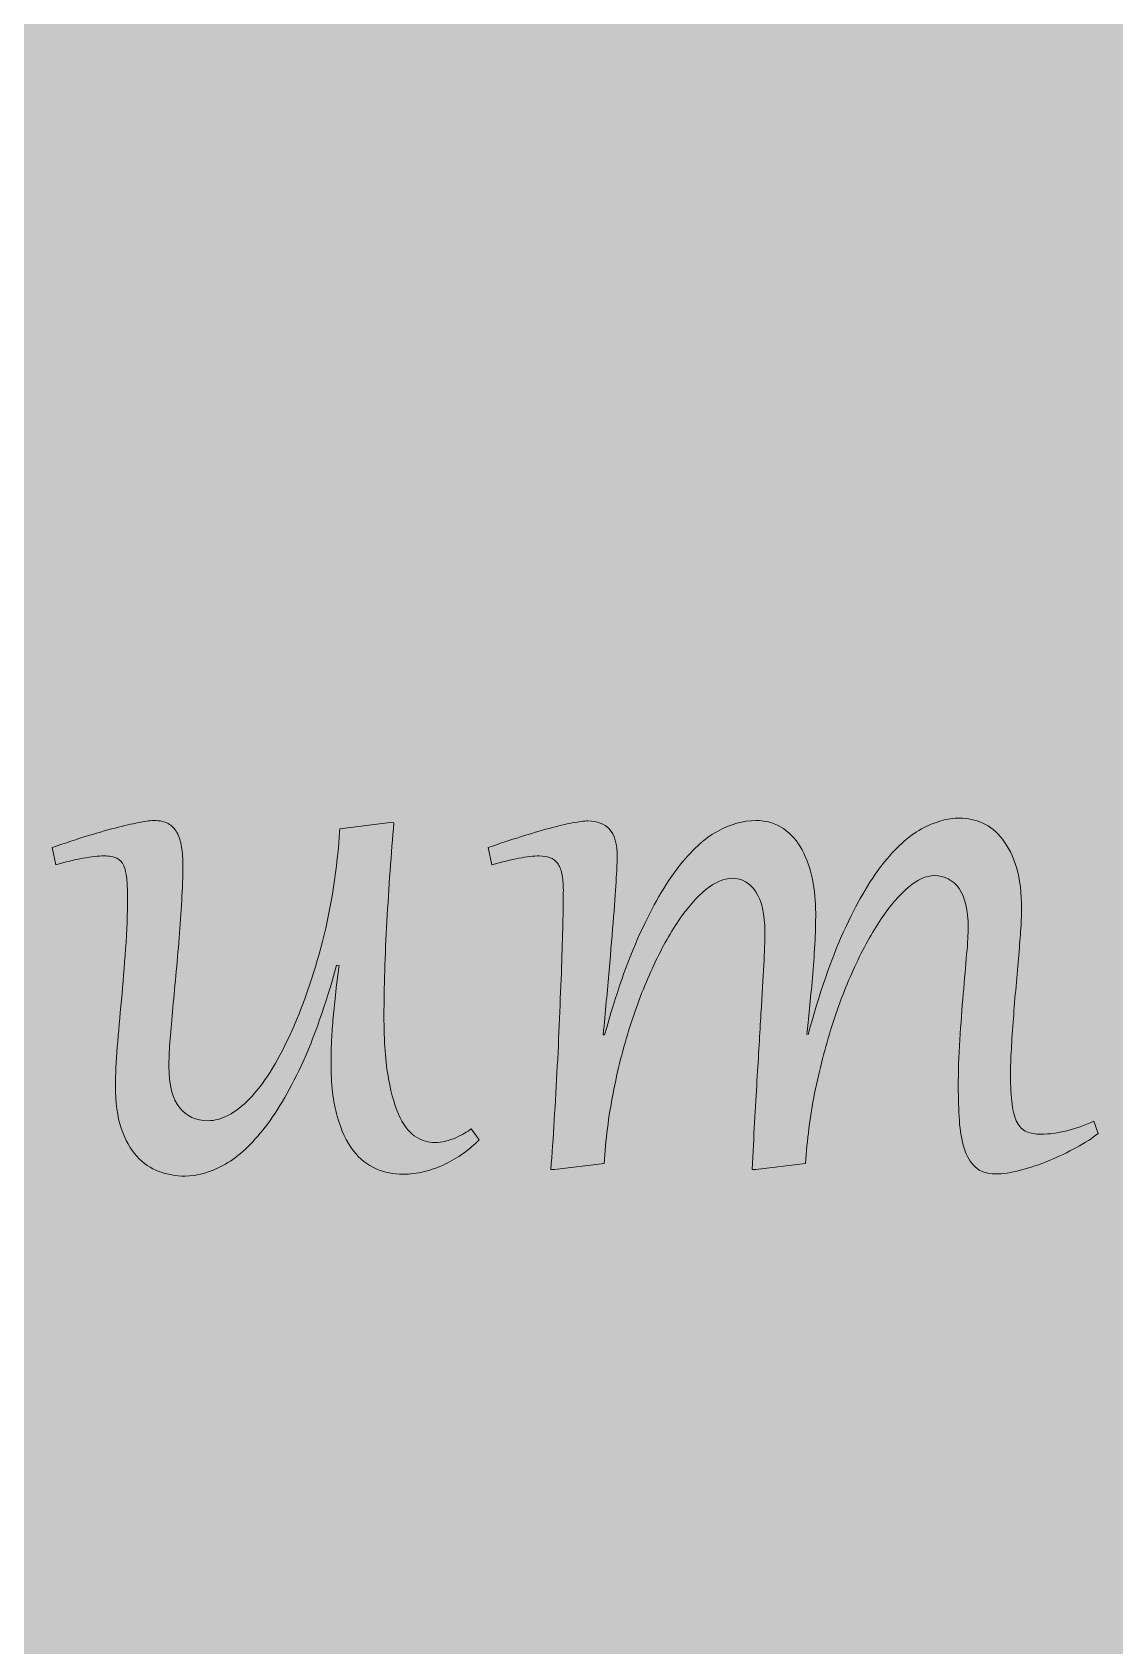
# Model space of a CAD drawing. Extents: x -4214 to -1795, y -2227 to -856.
# Drawn here: x -3286.7 to -3194.9, y -1678.1 to -1541.4 of the extents above; entities that cross this region are included whole.
import ezdxf

# ---------------------------------------------------------------- set-up
doc = ezdxf.new("R2010")
doc.units = 0
doc.header["$MEASUREMENT"] = 0
doc.layers.add('Layer 1', color=7, linetype='Continuous')

# ---------------------------------------------------------------- blocks, each defined once
blk = doc.blocks.new('block 14')
at = {"layer": 'Layer 1', "true_color": 0x2a3f49}
h = blk.add_hatch(color=149, dxfattribs=at)
h.dxf.hatch_style = 2
edge = h.paths.add_edge_path()
edge.add_spline(control_points=[(-3273.88, -1612.07), (-3273.88, -1612.98), (-3273.91, -1613.96), (-3273.98, -1615), (-3274.03, -1616.04), (-3274.11, -1617.09), (-3274.2, -1618.17), (-3274.28, -1619.24), (-3274.38, -1620.31), (-3274.48, -1621.38), (-3274.58, -1622.45), (-3274.67, -1623.46), (-3274.76, -1624.41), (-3274.85, -1625.37), (-3274.92, -1626.24), (-3274.98, -1627.04), (-3275.04, -1627.84), (-3275.07, -1628.51), (-3275.07, -1629.04), (-3275.07, -1630.64), (-3274.77, -1631.81), (-3274.16, -1632.55), (-3273.56, -1633.29), (-3272.76, -1633.66), (-3271.75, -1633.66), (-3270.61, -1633.66), (-3269.44, -1633.04), (-3268.24, -1631.81), (-3267.05, -1630.59), (-3265.91, -1628.79), (-3264.82, -1626.43), (-3263.73, -1624.06), (-3262.81, -1621.41), (-3262.04, -1618.46), (-3261.28, -1615.52), (-3260.79, -1612.34), (-3260.57, -1608.93), (-3260.57, -1608.93), (-3256.3, -1608.4), (-3256.3, -1608.4), (-3256.3, -1608.4), (-3255.98, -1608.42), (-3255.98, -1608.42), (-3256.1, -1609.7), (-3256.21, -1611.05), (-3256.31, -1612.48), (-3256.41, -1613.91), (-3256.5, -1615.34), (-3256.58, -1616.77), (-3256.67, -1618.2), (-3256.72, -1619.6), (-3256.77, -1620.97), (-3256.81, -1622.34), (-3256.83, -1623.6), (-3256.83, -1624.75), (-3256.83, -1626.95), (-3256.7, -1628.73), (-3256.44, -1630.12), (-3256.19, -1631.51), (-3255.86, -1632.61), (-3255.46, -1633.41), (-3255.05, -1634.21), (-3254.59, -1634.75), (-3254.08, -1635.05), (-3253.56, -1635.36), (-3253.04, -1635.51), (-3252.52, -1635.51), (-3252.21, -1635.51), (-3251.9, -1635.47), (-3251.6, -1635.39), (-3251.3, -1635.31), (-3251.01, -1635.21), (-3250.74, -1635.1), (-3250.48, -1634.98), (-3250.23, -1634.86), (-3250.01, -1634.72), (-3249.79, -1634.59), (-3249.59, -1634.47), (-3249.44, -1634.36), (-3249.44, -1634.36), (-3248.77, -1635.29), (-3248.77, -1635.29), (-3249.16, -1635.69), (-3249.6, -1636.07), (-3250.1, -1636.43), (-3250.6, -1636.78), (-3251.12, -1637.09), (-3251.67, -1637.35), (-3252.22, -1637.61), (-3252.8, -1637.82), (-3253.4, -1637.97), (-3254.01, -1638.12), (-3254.62, -1638.19), (-3255.23, -1638.19), (-3256.01, -1638.19), (-3256.77, -1638.03), (-3257.5, -1637.73), (-3258.23, -1637.42), (-3258.88, -1636.9), (-3259.44, -1636.18), (-3260.01, -1635.45), (-3260.46, -1634.48), (-3260.8, -1633.27), (-3261.15, -1632.06), (-3261.32, -1630.56), (-3261.32, -1628.76), (-3261.32, -1628.18), (-3261.3, -1627.6), (-3261.28, -1627.01), (-3261.25, -1626.42), (-3261.21, -1625.8), (-3261.16, -1625.14), (-3261.1, -1624.48), (-3261.03, -1623.77), (-3260.95, -1623.01), (-3260.86, -1622.26), (-3260.75, -1621.42), (-3260.63, -1620.5), (-3260.63, -1620.5), (-3260.85, -1620.47), (-3260.85, -1620.47), (-3261.77, -1623.84), (-3262.76, -1626.66), (-3263.83, -1628.95), (-3264.89, -1631.23), (-3265.99, -1633.07), (-3267.11, -1634.46), (-3268.23, -1635.86), (-3269.35, -1636.86), (-3270.48, -1637.45), (-3271.61, -1638.05), (-3272.68, -1638.35), (-3273.7, -1638.35), (-3274.47, -1638.35), (-3275.2, -1638.22), (-3275.91, -1637.96), (-3276.61, -1637.7), (-3277.24, -1637.27), (-3277.79, -1636.67), (-3278.34, -1636.07), (-3278.78, -1635.28), (-3279.11, -1634.3), (-3279.44, -1633.32), (-3279.6, -1632.11), (-3279.6, -1630.68), (-3279.6, -1629.74), (-3279.55, -1628.64), (-3279.44, -1627.41), (-3279.34, -1626.16), (-3279.22, -1624.84), (-3279.09, -1623.44), (-3278.96, -1622.04), (-3278.84, -1620.58), (-3278.74, -1619.09), (-3278.63, -1617.59), (-3278.58, -1616.11), (-3278.58, -1614.65), (-3278.58, -1614.05), (-3278.6, -1613.55), (-3278.64, -1613.12), (-3278.68, -1612.69), (-3278.77, -1612.33), (-3278.9, -1612.05), (-3279.03, -1611.76), (-3279.23, -1611.56), (-3279.49, -1611.42), (-3279.75, -1611.29), (-3280.11, -1611.22), (-3280.57, -1611.22), (-3281.03, -1611.22), (-3281.62, -1611.29), (-3282.35, -1611.42), (-3283.08, -1611.56), (-3283.85, -1611.74), (-3284.66, -1611.97), (-3284.66, -1611.97), (-3284.96, -1610.52), (-3284.96, -1610.52), (-3283.86, -1610.13), (-3282.84, -1609.79), (-3281.89, -1609.5), (-3280.94, -1609.21), (-3280.1, -1608.97), (-3279.35, -1608.79), (-3278.61, -1608.6), (-3277.97, -1608.46), (-3277.46, -1608.36), (-3276.94, -1608.27), (-3276.56, -1608.22), (-3276.32, -1608.22), (-3275.84, -1608.22), (-3275.44, -1608.31), (-3275.13, -1608.48), (-3274.82, -1608.66), (-3274.57, -1608.91), (-3274.39, -1609.25), (-3274.2, -1609.58), (-3274.07, -1609.99), (-3273.99, -1610.46), (-3273.92, -1610.93), (-3273.88, -1611.46), (-3273.88, -1612.07)], knot_values=[0, 0, 0, 0, 1, 1, 1, 2, 2, 2, 3, 3, 3, 4, 4, 4, 5, 5, 5, 6, 6, 6, 7, 7, 7, 8, 8, 8, 9, 9, 9, 10, 10, 10, 11, 11, 11, 12, 12, 12, 13, 13, 13, 14, 14, 14, 15, 15, 15, 16, 16, 16, 17, 17, 17, 18, 18, 18, 19, 19, 19, 20, 20, 20, 21, 21, 21, 22, 22, 22, 23, 23, 23, 24, 24, 24, 25, 25, 25, 26, 26, 26, 27, 27, 27, 28, 28, 28, 29, 29, 29, 30, 30, 30, 31, 31, 31, 32, 32, 32, 33, 33, 33, 34, 34, 34, 35, 35, 35, 36, 36, 36, 37, 37, 37, 38, 38, 38, 39, 39, 39, 40, 40, 40, 41, 41, 41, 42, 42, 42, 43, 43, 43, 44, 44, 44, 45, 45, 45, 46, 46, 46, 47, 47, 47, 48, 48, 48, 49, 49, 49, 50, 50, 50, 51, 51, 51, 52, 52, 52, 53, 53, 53, 54, 54, 54, 55, 55, 55, 56, 56, 56, 57, 57, 57, 58, 58, 58, 59, 59, 59, 60, 60, 60, 61, 61, 61, 62, 62, 62, 63, 63, 63, 64, 64, 64, 65, 65, 65, 66, 66, 66, 67, 67, 67, 67], degree=3, periodic=1)
h = blk.add_hatch(color=149, dxfattribs=at)
h.dxf.hatch_style = 2
edge = h.paths.add_edge_path()
edge.add_spline(control_points=[(-3247.99, -1610.52), (-3247.04, -1610.18), (-3246.12, -1609.88), (-3245.24, -1609.6), (-3244.36, -1609.33), (-3243.55, -1609.09), (-3242.81, -1608.89), (-3242.07, -1608.68), (-3241.42, -1608.53), (-3240.86, -1608.42), (-3240.29, -1608.31), (-3239.85, -1608.26), (-3239.53, -1608.26), (-3238.75, -1608.26), (-3238.14, -1608.49), (-3237.71, -1608.95), (-3237.27, -1609.42), (-3237.05, -1610.21), (-3237.05, -1611.35), (-3237.05, -1611.61), (-3237.08, -1612.18), (-3237.13, -1613.07), (-3237.19, -1613.95), (-3237.26, -1615.05), (-3237.36, -1616.38), (-3237.47, -1617.71), (-3237.59, -1619.22), (-3237.74, -1620.93), (-3237.89, -1622.63), (-3238.05, -1624.45), (-3238.24, -1626.37), (-3238.24, -1626.37), (-3238.12, -1626.39), (-3238.12, -1626.39), (-3237.18, -1622.98), (-3236.18, -1620.12), (-3235.12, -1617.8), (-3234.06, -1615.48), (-3232.98, -1613.61), (-3231.88, -1612.19), (-3230.78, -1610.77), (-3229.67, -1609.75), (-3228.56, -1609.14), (-3227.44, -1608.53), (-3226.36, -1608.22), (-3225.31, -1608.22), (-3224.39, -1608.22), (-3223.6, -1608.45), (-3222.96, -1608.91), (-3222.31, -1609.36), (-3221.79, -1609.96), (-3221.38, -1610.7), (-3220.98, -1611.44), (-3220.69, -1612.27), (-3220.5, -1613.2), (-3220.31, -1614.14), (-3220.22, -1615.09), (-3220.22, -1616.06), (-3220.22, -1616.9), (-3220.24, -1617.8), (-3220.3, -1618.74), (-3220.35, -1619.69), (-3220.42, -1620.62), (-3220.5, -1621.54), (-3220.58, -1622.47), (-3220.66, -1623.34), (-3220.75, -1624.16), (-3220.84, -1624.99), (-3220.91, -1625.71), (-3220.98, -1626.33), (-3220.98, -1626.33), (-3220.86, -1626.35), (-3220.86, -1626.35), (-3219.92, -1622.89), (-3218.92, -1619.98), (-3217.85, -1617.64), (-3216.78, -1615.29), (-3215.7, -1613.41), (-3214.59, -1611.99), (-3213.48, -1610.57), (-3212.37, -1609.55), (-3211.26, -1608.94), (-3210.14, -1608.32), (-3209.06, -1608.02), (-3208.01, -1608.02), (-3207.34, -1608.02), (-3206.69, -1608.16), (-3206.06, -1608.44), (-3205.43, -1608.72), (-3204.87, -1609.18), (-3204.38, -1609.8), (-3203.89, -1610.43), (-3203.49, -1611.23), (-3203.2, -1612.21), (-3202.9, -1613.19), (-3202.76, -1614.37), (-3202.76, -1615.75), (-3202.76, -1616.14), (-3202.78, -1616.67), (-3202.83, -1617.36), (-3202.87, -1618.03), (-3202.93, -1618.79), (-3203, -1619.62), (-3203.07, -1620.45), (-3203.14, -1621.33), (-3203.23, -1622.27), (-3203.32, -1623.2), (-3203.39, -1624.12), (-3203.46, -1625.01), (-3203.53, -1625.92), (-3203.59, -1626.77), (-3203.63, -1627.59), (-3203.68, -1628.4), (-3203.7, -1629.1), (-3203.7, -1629.69), (-3203.7, -1630.74), (-3203.66, -1631.59), (-3203.57, -1632.25), (-3203.48, -1632.9), (-3203.34, -1633.43), (-3203.14, -1633.81), (-3202.94, -1634.19), (-3202.67, -1634.45), (-3202.33, -1634.59), (-3202, -1634.73), (-3201.59, -1634.8), (-3201.11, -1634.8), (-3200.41, -1634.8), (-3199.68, -1634.71), (-3198.93, -1634.51), (-3198.18, -1634.32), (-3197.42, -1634.05), (-3196.65, -1633.7), (-3196.65, -1633.7), (-3196.27, -1634.74), (-3196.27, -1634.74), (-3196.76, -1635.13), (-3197.37, -1635.53), (-3198.11, -1635.93), (-3198.84, -1636.33), (-3199.62, -1636.7), (-3200.43, -1637.04), (-3201.24, -1637.37), (-3202.05, -1637.65), (-3202.86, -1637.86), (-3203.66, -1638.07), (-3204.37, -1638.17), (-3204.99, -1638.17), (-3205.72, -1638.17), (-3206.29, -1637.97), (-3206.7, -1637.58), (-3207.12, -1637.2), (-3207.43, -1636.66), (-3207.64, -1635.99), (-3207.85, -1635.32), (-3207.98, -1634.54), (-3208.04, -1633.64), (-3208.1, -1632.74), (-3208.13, -1631.77), (-3208.13, -1630.74), (-3208.13, -1629.49), (-3208.09, -1628.18), (-3208, -1626.81), (-3207.91, -1625.44), (-3207.82, -1624.14), (-3207.71, -1622.9), (-3207.6, -1621.67), (-3207.51, -1620.55), (-3207.42, -1619.55), (-3207.33, -1618.55), (-3207.29, -1617.8), (-3207.29, -1617.28), (-3207.29, -1615.82), (-3207.55, -1614.72), (-3208.06, -1613.99), (-3208.58, -1613.26), (-3209.28, -1612.89), (-3210.17, -1612.89), (-3210.85, -1612.89), (-3211.58, -1613.22), (-3212.35, -1613.87), (-3213.12, -1614.52), (-3213.9, -1615.42), (-3214.67, -1616.56), (-3215.44, -1617.7), (-3216.19, -1619.05), (-3216.9, -1620.6), (-3217.62, -1622.15), (-3218.27, -1623.83), (-3218.85, -1625.64), (-3219.42, -1627.45), (-3219.91, -1629.35), (-3220.31, -1631.33), (-3220.7, -1633.31), (-3220.96, -1635.3), (-3221.08, -1637.28), (-3221.08, -1637.28), (-3225.29, -1637.8), (-3225.29, -1637.8), (-3225.29, -1637.8), (-3225.61, -1637.78), (-3225.61, -1637.78), (-3225.47, -1634.97), (-3225.33, -1632.47), (-3225.2, -1630.29), (-3225.07, -1628.12), (-3224.96, -1626.22), (-3224.86, -1624.6), (-3224.76, -1622.97), (-3224.68, -1621.59), (-3224.62, -1620.47), (-3224.56, -1619.34), (-3224.53, -1618.41), (-3224.53, -1617.67), (-3224.53, -1616.16), (-3224.78, -1615.03), (-3225.3, -1614.26), (-3225.82, -1613.5), (-3226.48, -1613.12), (-3227.29, -1613.12), (-3228, -1613.12), (-3228.74, -1613.43), (-3229.53, -1614.07), (-3230.32, -1614.71), (-3231.09, -1615.59), (-3231.86, -1616.72), (-3232.62, -1617.85), (-3233.36, -1619.18), (-3234.06, -1620.72), (-3234.77, -1622.26), (-3235.41, -1623.91), (-3235.98, -1625.7), (-3236.55, -1627.49), (-3237.02, -1629.37), (-3237.4, -1631.34), (-3237.79, -1633.31), (-3238.04, -1635.3), (-3238.16, -1637.28), (-3238.16, -1637.28), (-3242.37, -1637.8), (-3242.37, -1637.8), (-3242.37, -1637.8), (-3242.69, -1637.78), (-3242.69, -1637.78), (-3242.58, -1636.51), (-3242.48, -1635.12), (-3242.39, -1633.62), (-3242.3, -1632.11), (-3242.21, -1630.59), (-3242.13, -1629.03), (-3242.05, -1627.48), (-3241.98, -1625.95), (-3241.92, -1624.42), (-3241.86, -1622.9), (-3241.8, -1621.48), (-3241.75, -1620.16), (-3241.71, -1618.83), (-3241.67, -1617.65), (-3241.65, -1616.6), (-3241.63, -1615.55), (-3241.62, -1614.72), (-3241.62, -1614.12), (-3241.62, -1613.57), (-3241.66, -1613.11), (-3241.75, -1612.73), (-3241.83, -1612.36), (-3241.95, -1612.06), (-3242.12, -1611.84), (-3242.29, -1611.62), (-3242.5, -1611.46), (-3242.75, -1611.37), (-3243.01, -1611.27), (-3243.31, -1611.22), (-3243.66, -1611.22), (-3244.14, -1611.22), (-3244.72, -1611.29), (-3245.39, -1611.42), (-3246.06, -1611.56), (-3246.83, -1611.74), (-3247.69, -1611.97), (-3247.69, -1611.97), (-3247.99, -1610.52), (-3247.99, -1610.52)], knot_values=[0, 0, 0, 0, 1, 1, 1, 2, 2, 2, 3, 3, 3, 4, 4, 4, 5, 5, 5, 6, 6, 6, 7, 7, 7, 8, 8, 8, 9, 9, 9, 10, 10, 10, 11, 11, 11, 12, 12, 12, 13, 13, 13, 14, 14, 14, 15, 15, 15, 16, 16, 16, 17, 17, 17, 18, 18, 18, 19, 19, 19, 20, 20, 20, 21, 21, 21, 22, 22, 22, 23, 23, 23, 24, 24, 24, 25, 25, 25, 26, 26, 26, 27, 27, 27, 28, 28, 28, 29, 29, 29, 30, 30, 30, 31, 31, 31, 32, 32, 32, 33, 33, 33, 34, 34, 34, 35, 35, 35, 36, 36, 36, 37, 37, 37, 38, 38, 38, 39, 39, 39, 40, 40, 40, 41, 41, 41, 42, 42, 42, 43, 43, 43, 44, 44, 44, 45, 45, 45, 46, 46, 46, 47, 47, 47, 48, 48, 48, 49, 49, 49, 50, 50, 50, 51, 51, 51, 52, 52, 52, 53, 53, 53, 54, 54, 54, 55, 55, 55, 56, 56, 56, 57, 57, 57, 58, 58, 58, 59, 59, 59, 60, 60, 60, 61, 61, 61, 62, 62, 62, 63, 63, 63, 64, 64, 64, 65, 65, 65, 66, 66, 66, 67, 67, 67, 68, 68, 68, 69, 69, 69, 70, 70, 70, 71, 71, 71, 72, 72, 72, 73, 73, 73, 74, 74, 74, 75, 75, 75, 76, 76, 76, 77, 77, 77, 78, 78, 78, 79, 79, 79, 80, 80, 80, 81, 81, 81, 82, 82, 82, 83, 83, 83, 84, 84, 84, 85, 85, 85, 86, 86, 86, 87, 87, 87, 88, 88, 88, 89, 89, 89, 90, 90, 90, 91, 91, 91, 92, 92, 92, 93, 93, 93, 94, 94, 94, 94], degree=3, periodic=1)
at = {"layer": 'Layer 1', "lineweight": 0}
for points, knots in [([(-3273.88, -1612.07), (-3273.88, -1612.98), (-3273.91, -1613.96), (-3273.98, -1615), (-3274.03, -1616.04), (-3274.11, -1617.09), (-3274.2, -1618.17), (-3274.28, -1619.24), (-3274.38, -1620.31), (-3274.48, -1621.38), (-3274.58, -1622.45), (-3274.67, -1623.46), (-3274.76, -1624.41), (-3274.85, -1625.37), (-3274.92, -1626.24), (-3274.98, -1627.04), (-3275.04, -1627.84), (-3275.07, -1628.51), (-3275.07, -1629.04), (-3275.07, -1630.64), (-3274.77, -1631.81), (-3274.16, -1632.55), (-3273.56, -1633.29), (-3272.76, -1633.66), (-3271.75, -1633.66), (-3270.61, -1633.66), (-3269.44, -1633.04), (-3268.24, -1631.81), (-3267.05, -1630.59), (-3265.91, -1628.79), (-3264.82, -1626.43), (-3263.73, -1624.06), (-3262.81, -1621.41), (-3262.04, -1618.46), (-3261.28, -1615.52), (-3260.79, -1612.34), (-3260.57, -1608.93), (-3260.57, -1608.93), (-3256.3, -1608.4), (-3256.3, -1608.4), (-3256.3, -1608.4), (-3255.98, -1608.42), (-3255.98, -1608.42), (-3256.1, -1609.7), (-3256.21, -1611.05), (-3256.31, -1612.48), (-3256.41, -1613.91), (-3256.5, -1615.34), (-3256.58, -1616.77), (-3256.67, -1618.2), (-3256.72, -1619.6), (-3256.77, -1620.97), (-3256.81, -1622.34), (-3256.83, -1623.6), (-3256.83, -1624.75), (-3256.83, -1626.95), (-3256.7, -1628.73), (-3256.44, -1630.12), (-3256.19, -1631.51), (-3255.86, -1632.61), (-3255.46, -1633.41), (-3255.05, -1634.21), (-3254.59, -1634.75), (-3254.08, -1635.05), (-3253.56, -1635.36), (-3253.04, -1635.51), (-3252.52, -1635.51), (-3252.21, -1635.51), (-3251.9, -1635.47), (-3251.6, -1635.39), (-3251.3, -1635.31), (-3251.01, -1635.21), (-3250.74, -1635.1), (-3250.48, -1634.98), (-3250.23, -1634.86), (-3250.01, -1634.72), (-3249.79, -1634.59), (-3249.59, -1634.47), (-3249.44, -1634.36), (-3249.44, -1634.36), (-3248.77, -1635.29), (-3248.77, -1635.29), (-3249.16, -1635.69), (-3249.6, -1636.07), (-3250.1, -1636.43), (-3250.6, -1636.78), (-3251.12, -1637.09), (-3251.67, -1637.35), (-3252.22, -1637.61), (-3252.8, -1637.82), (-3253.4, -1637.97), (-3254.01, -1638.12), (-3254.62, -1638.19), (-3255.23, -1638.19), (-3256.01, -1638.19), (-3256.77, -1638.03), (-3257.5, -1637.73), (-3258.23, -1637.42), (-3258.88, -1636.9), (-3259.44, -1636.18), (-3260.01, -1635.45), (-3260.46, -1634.48), (-3260.8, -1633.27), (-3261.15, -1632.06), (-3261.32, -1630.56), (-3261.32, -1628.76), (-3261.32, -1628.18), (-3261.3, -1627.6), (-3261.28, -1627.01), (-3261.25, -1626.42), (-3261.21, -1625.8), (-3261.16, -1625.14), (-3261.1, -1624.48), (-3261.03, -1623.77), (-3260.95, -1623.01), (-3260.86, -1622.26), (-3260.75, -1621.42), (-3260.63, -1620.5), (-3260.63, -1620.5), (-3260.85, -1620.47), (-3260.85, -1620.47), (-3261.77, -1623.84), (-3262.76, -1626.66), (-3263.83, -1628.95), (-3264.89, -1631.23), (-3265.99, -1633.07), (-3267.11, -1634.46), (-3268.23, -1635.86), (-3269.35, -1636.86), (-3270.48, -1637.45), (-3271.61, -1638.05), (-3272.68, -1638.35), (-3273.7, -1638.35), (-3274.47, -1638.35), (-3275.2, -1638.22), (-3275.91, -1637.96), (-3276.61, -1637.7), (-3277.24, -1637.27), (-3277.79, -1636.67), (-3278.34, -1636.07), (-3278.78, -1635.28), (-3279.11, -1634.3), (-3279.44, -1633.32), (-3279.6, -1632.11), (-3279.6, -1630.68), (-3279.6, -1629.74), (-3279.55, -1628.64), (-3279.44, -1627.41), (-3279.34, -1626.16), (-3279.22, -1624.84), (-3279.09, -1623.44), (-3278.96, -1622.04), (-3278.84, -1620.58), (-3278.74, -1619.09), (-3278.63, -1617.59), (-3278.58, -1616.11), (-3278.58, -1614.65), (-3278.58, -1614.05), (-3278.6, -1613.55), (-3278.64, -1613.12), (-3278.68, -1612.69), (-3278.77, -1612.33), (-3278.9, -1612.05), (-3279.03, -1611.76), (-3279.23, -1611.56), (-3279.49, -1611.42), (-3279.75, -1611.29), (-3280.11, -1611.22), (-3280.57, -1611.22), (-3281.03, -1611.22), (-3281.62, -1611.29), (-3282.35, -1611.42), (-3283.08, -1611.56), (-3283.85, -1611.74), (-3284.66, -1611.97), (-3284.66, -1611.97), (-3284.96, -1610.52), (-3284.96, -1610.52), (-3283.86, -1610.13), (-3282.84, -1609.79), (-3281.89, -1609.5), (-3280.94, -1609.21), (-3280.1, -1608.97), (-3279.35, -1608.79), (-3278.61, -1608.6), (-3277.97, -1608.46), (-3277.46, -1608.36), (-3276.94, -1608.27), (-3276.56, -1608.22), (-3276.32, -1608.22), (-3275.84, -1608.22), (-3275.44, -1608.31), (-3275.13, -1608.48), (-3274.82, -1608.66), (-3274.57, -1608.91), (-3274.39, -1609.25), (-3274.2, -1609.58), (-3274.07, -1609.99), (-3273.99, -1610.46), (-3273.92, -1610.93), (-3273.88, -1611.46), (-3273.88, -1612.07)], [0, 0, 0, 0, 1, 1, 1, 2, 2, 2, 3, 3, 3, 4, 4, 4, 5, 5, 5, 6, 6, 6, 7, 7, 7, 8, 8, 8, 9, 9, 9, 10, 10, 10, 11, 11, 11, 12, 12, 12, 13, 13, 13, 14, 14, 14, 15, 15, 15, 16, 16, 16, 17, 17, 17, 18, 18, 18, 19, 19, 19, 20, 20, 20, 21, 21, 21, 22, 22, 22, 23, 23, 23, 24, 24, 24, 25, 25, 25, 26, 26, 26, 27, 27, 27, 28, 28, 28, 29, 29, 29, 30, 30, 30, 31, 31, 31, 32, 32, 32, 33, 33, 33, 34, 34, 34, 35, 35, 35, 36, 36, 36, 37, 37, 37, 38, 38, 38, 39, 39, 39, 40, 40, 40, 41, 41, 41, 42, 42, 42, 43, 43, 43, 44, 44, 44, 45, 45, 45, 46, 46, 46, 47, 47, 47, 48, 48, 48, 49, 49, 49, 50, 50, 50, 51, 51, 51, 52, 52, 52, 53, 53, 53, 54, 54, 54, 55, 55, 55, 56, 56, 56, 57, 57, 57, 58, 58, 58, 59, 59, 59, 60, 60, 60, 61, 61, 61, 62, 62, 62, 63, 63, 63, 64, 64, 64, 65, 65, 65, 66, 66, 66, 67, 67, 67, 67]), ([(-3247.99, -1610.52), (-3247.04, -1610.18), (-3246.12, -1609.88), (-3245.24, -1609.6), (-3244.36, -1609.33), (-3243.55, -1609.09), (-3242.81, -1608.89), (-3242.07, -1608.68), (-3241.42, -1608.53), (-3240.86, -1608.42), (-3240.29, -1608.31), (-3239.85, -1608.26), (-3239.53, -1608.26), (-3238.75, -1608.26), (-3238.14, -1608.49), (-3237.71, -1608.95), (-3237.27, -1609.42), (-3237.05, -1610.21), (-3237.05, -1611.35), (-3237.05, -1611.61), (-3237.08, -1612.18), (-3237.13, -1613.07), (-3237.19, -1613.95), (-3237.26, -1615.05), (-3237.36, -1616.38), (-3237.47, -1617.71), (-3237.59, -1619.22), (-3237.74, -1620.93), (-3237.89, -1622.63), (-3238.05, -1624.45), (-3238.24, -1626.37), (-3238.24, -1626.37), (-3238.12, -1626.39), (-3238.12, -1626.39), (-3237.18, -1622.98), (-3236.18, -1620.12), (-3235.12, -1617.8), (-3234.06, -1615.48), (-3232.98, -1613.61), (-3231.88, -1612.19), (-3230.78, -1610.77), (-3229.67, -1609.75), (-3228.56, -1609.14), (-3227.44, -1608.53), (-3226.36, -1608.22), (-3225.31, -1608.22), (-3224.39, -1608.22), (-3223.6, -1608.45), (-3222.96, -1608.91), (-3222.31, -1609.36), (-3221.79, -1609.96), (-3221.38, -1610.7), (-3220.98, -1611.44), (-3220.69, -1612.27), (-3220.5, -1613.2), (-3220.31, -1614.14), (-3220.22, -1615.09), (-3220.22, -1616.06), (-3220.22, -1616.9), (-3220.24, -1617.8), (-3220.3, -1618.74), (-3220.35, -1619.69), (-3220.42, -1620.62), (-3220.5, -1621.54), (-3220.58, -1622.47), (-3220.66, -1623.34), (-3220.75, -1624.16), (-3220.84, -1624.99), (-3220.91, -1625.71), (-3220.98, -1626.33), (-3220.98, -1626.33), (-3220.86, -1626.35), (-3220.86, -1626.35), (-3219.92, -1622.89), (-3218.92, -1619.98), (-3217.85, -1617.64), (-3216.78, -1615.29), (-3215.7, -1613.41), (-3214.59, -1611.99), (-3213.48, -1610.57), (-3212.37, -1609.55), (-3211.26, -1608.94), (-3210.14, -1608.32), (-3209.06, -1608.02), (-3208.01, -1608.02), (-3207.34, -1608.02), (-3206.69, -1608.16), (-3206.06, -1608.44), (-3205.43, -1608.72), (-3204.87, -1609.18), (-3204.38, -1609.8), (-3203.89, -1610.43), (-3203.49, -1611.23), (-3203.2, -1612.21), (-3202.9, -1613.19), (-3202.76, -1614.37), (-3202.76, -1615.75), (-3202.76, -1616.14), (-3202.78, -1616.67), (-3202.83, -1617.36), (-3202.87, -1618.03), (-3202.93, -1618.79), (-3203, -1619.62), (-3203.07, -1620.45), (-3203.14, -1621.33), (-3203.23, -1622.27), (-3203.32, -1623.2), (-3203.39, -1624.12), (-3203.46, -1625.01), (-3203.53, -1625.92), (-3203.59, -1626.77), (-3203.63, -1627.59), (-3203.68, -1628.4), (-3203.7, -1629.1), (-3203.7, -1629.69), (-3203.7, -1630.74), (-3203.66, -1631.59), (-3203.57, -1632.25), (-3203.48, -1632.9), (-3203.34, -1633.43), (-3203.14, -1633.81), (-3202.94, -1634.19), (-3202.67, -1634.45), (-3202.33, -1634.59), (-3202, -1634.73), (-3201.59, -1634.8), (-3201.11, -1634.8), (-3200.41, -1634.8), (-3199.68, -1634.71), (-3198.93, -1634.51), (-3198.18, -1634.32), (-3197.42, -1634.05), (-3196.65, -1633.7), (-3196.65, -1633.7), (-3196.27, -1634.74), (-3196.27, -1634.74), (-3196.76, -1635.13), (-3197.37, -1635.53), (-3198.11, -1635.93), (-3198.84, -1636.33), (-3199.62, -1636.7), (-3200.43, -1637.04), (-3201.24, -1637.37), (-3202.05, -1637.65), (-3202.86, -1637.86), (-3203.66, -1638.07), (-3204.37, -1638.17), (-3204.99, -1638.17), (-3205.72, -1638.17), (-3206.29, -1637.97), (-3206.7, -1637.58), (-3207.12, -1637.2), (-3207.43, -1636.66), (-3207.64, -1635.99), (-3207.85, -1635.32), (-3207.98, -1634.54), (-3208.04, -1633.64), (-3208.1, -1632.74), (-3208.13, -1631.77), (-3208.13, -1630.74), (-3208.13, -1629.49), (-3208.09, -1628.18), (-3208, -1626.81), (-3207.91, -1625.44), (-3207.82, -1624.14), (-3207.71, -1622.9), (-3207.6, -1621.67), (-3207.51, -1620.55), (-3207.42, -1619.55), (-3207.33, -1618.55), (-3207.29, -1617.8), (-3207.29, -1617.28), (-3207.29, -1615.82), (-3207.55, -1614.72), (-3208.06, -1613.99), (-3208.58, -1613.26), (-3209.28, -1612.89), (-3210.17, -1612.89), (-3210.85, -1612.89), (-3211.58, -1613.22), (-3212.35, -1613.87), (-3213.12, -1614.52), (-3213.9, -1615.42), (-3214.67, -1616.56), (-3215.44, -1617.7), (-3216.19, -1619.05), (-3216.9, -1620.6), (-3217.62, -1622.15), (-3218.27, -1623.83), (-3218.85, -1625.64), (-3219.42, -1627.45), (-3219.91, -1629.35), (-3220.31, -1631.33), (-3220.7, -1633.31), (-3220.96, -1635.3), (-3221.08, -1637.28), (-3221.08, -1637.28), (-3225.29, -1637.8), (-3225.29, -1637.8), (-3225.29, -1637.8), (-3225.61, -1637.78), (-3225.61, -1637.78), (-3225.47, -1634.97), (-3225.33, -1632.47), (-3225.2, -1630.29), (-3225.07, -1628.12), (-3224.96, -1626.22), (-3224.86, -1624.6), (-3224.76, -1622.97), (-3224.68, -1621.59), (-3224.62, -1620.47), (-3224.56, -1619.34), (-3224.53, -1618.41), (-3224.53, -1617.67), (-3224.53, -1616.16), (-3224.78, -1615.03), (-3225.3, -1614.26), (-3225.82, -1613.5), (-3226.48, -1613.12), (-3227.29, -1613.12), (-3228, -1613.12), (-3228.74, -1613.43), (-3229.53, -1614.07), (-3230.32, -1614.71), (-3231.09, -1615.59), (-3231.86, -1616.72), (-3232.62, -1617.85), (-3233.36, -1619.18), (-3234.06, -1620.72), (-3234.77, -1622.26), (-3235.41, -1623.91), (-3235.98, -1625.7), (-3236.55, -1627.49), (-3237.02, -1629.37), (-3237.4, -1631.34), (-3237.79, -1633.31), (-3238.04, -1635.3), (-3238.16, -1637.28), (-3238.16, -1637.28), (-3242.37, -1637.8), (-3242.37, -1637.8), (-3242.37, -1637.8), (-3242.69, -1637.78), (-3242.69, -1637.78), (-3242.58, -1636.51), (-3242.48, -1635.12), (-3242.39, -1633.62), (-3242.3, -1632.11), (-3242.21, -1630.59), (-3242.13, -1629.03), (-3242.05, -1627.48), (-3241.98, -1625.95), (-3241.92, -1624.42), (-3241.86, -1622.9), (-3241.8, -1621.48), (-3241.75, -1620.16), (-3241.71, -1618.83), (-3241.67, -1617.65), (-3241.65, -1616.6), (-3241.63, -1615.55), (-3241.62, -1614.72), (-3241.62, -1614.12), (-3241.62, -1613.57), (-3241.66, -1613.11), (-3241.75, -1612.73), (-3241.83, -1612.36), (-3241.95, -1612.06), (-3242.12, -1611.84), (-3242.29, -1611.62), (-3242.5, -1611.46), (-3242.75, -1611.37), (-3243.01, -1611.27), (-3243.31, -1611.22), (-3243.66, -1611.22), (-3244.14, -1611.22), (-3244.72, -1611.29), (-3245.39, -1611.42), (-3246.06, -1611.56), (-3246.83, -1611.74), (-3247.69, -1611.97), (-3247.69, -1611.97), (-3247.99, -1610.52), (-3247.99, -1610.52)], [0, 0, 0, 0, 1, 1, 1, 2, 2, 2, 3, 3, 3, 4, 4, 4, 5, 5, 5, 6, 6, 6, 7, 7, 7, 8, 8, 8, 9, 9, 9, 10, 10, 10, 11, 11, 11, 12, 12, 12, 13, 13, 13, 14, 14, 14, 15, 15, 15, 16, 16, 16, 17, 17, 17, 18, 18, 18, 19, 19, 19, 20, 20, 20, 21, 21, 21, 22, 22, 22, 23, 23, 23, 24, 24, 24, 25, 25, 25, 26, 26, 26, 27, 27, 27, 28, 28, 28, 29, 29, 29, 30, 30, 30, 31, 31, 31, 32, 32, 32, 33, 33, 33, 34, 34, 34, 35, 35, 35, 36, 36, 36, 37, 37, 37, 38, 38, 38, 39, 39, 39, 40, 40, 40, 41, 41, 41, 42, 42, 42, 43, 43, 43, 44, 44, 44, 45, 45, 45, 46, 46, 46, 47, 47, 47, 48, 48, 48, 49, 49, 49, 50, 50, 50, 51, 51, 51, 52, 52, 52, 53, 53, 53, 54, 54, 54, 55, 55, 55, 56, 56, 56, 57, 57, 57, 58, 58, 58, 59, 59, 59, 60, 60, 60, 61, 61, 61, 62, 62, 62, 63, 63, 63, 64, 64, 64, 65, 65, 65, 66, 66, 66, 67, 67, 67, 68, 68, 68, 69, 69, 69, 70, 70, 70, 71, 71, 71, 72, 72, 72, 73, 73, 73, 74, 74, 74, 75, 75, 75, 76, 76, 76, 77, 77, 77, 78, 78, 78, 79, 79, 79, 80, 80, 80, 81, 81, 81, 82, 82, 82, 83, 83, 83, 84, 84, 84, 85, 85, 85, 86, 86, 86, 87, 87, 87, 88, 88, 88, 89, 89, 89, 90, 90, 90, 91, 91, 91, 92, 92, 92, 93, 93, 93, 94, 94, 94, 94])]:
    blk.add_open_spline(points, degree=3, knots=knots, dxfattribs=at)
blk = doc.blocks.new('block 13')
at = {"layer": 'Layer 1'}
blk.add_blockref('block 14', (0, 0), dxfattribs=at)
blk = doc.blocks.new('block 3')
at = {"layer": 'Layer 1'}
blk.add_blockref('block 13', (0, 0), dxfattribs=at)
blk = doc.blocks.new('block 2')
at = {"layer": 'Layer 1', "true_color": 0xd1f7fe}
h = blk.add_hatch(color=7, dxfattribs=at)
h.dxf.hatch_style = 2
edge = h.paths.add_edge_path()
edge.add_spline(control_points=[(-1794.66, -1541.43), (-1798.65, -1538.41), (-1802.26, -1532.96), (-1802.26, -1532.96), (-1818.61, -1510.46), (-1812.96, -1476.79), (-1816.44, -1444.45), (-1820.97, -1402.43), (-1845.85, -1390.9), (-1845.85, -1390.9), (-1804.05, -1322.51), (-1892.29, -1300.54), (-1892.29, -1235.18), (-1892.29, -1185.07), (-1862.63, -1142.36), (-1862.63, -1091.81), (-1862.63, -1048.7), (-1902.17, -1036.97), (-1902.17, -1036.97), (-1867.4, -1000.37), (-1890.03, -934.19), (-1946.84, -934.19), (-2005.1, -934.19), (-2041.37, -964.4), (-2090.14, -964.4), (-2164.56, -964.4), (-2207.8, -887.5), (-2269.21, -938.66), (-2361.65, -869.93), (-2476.86, -966.12), (-2551.28, -966.12), (-2625.69, -966.12), (-2641.59, -875.56), (-2696.26, -901.1), (-2661.19, -910.16), (-2669.29, -950.94), (-2696.64, -950.94), (-2728.63, -950.94), (-2744.91, -917.99), (-2781.11, -917.99), (-2815.61, -917.99), (-2899.41, -972.27), (-2996.85, -864.27), (-2996.85, -864.27), (-2999.69, -861.05), (-3004.23, -855.72), (-3008.77, -861.05), (-3011.6, -864.27), (-3011.6, -864.27), (-3109.05, -972.27), (-3192.84, -917.99), (-3227.35, -917.99), (-3263.55, -917.99), (-3279.83, -950.94), (-3311.82, -950.94), (-3339.17, -950.94), (-3347.26, -910.16), (-3312.19, -901.1), (-3366.87, -875.56), (-3382.76, -966.12), (-3457.18, -966.12), (-3531.59, -966.12), (-3646.8, -869.93), (-3739.25, -938.66), (-3800.66, -887.5), (-3843.9, -964.4), (-3918.32, -964.4), (-3967.09, -964.4), (-4003.36, -934.19), (-4061.61, -934.19), (-4118.43, -934.19), (-4141.05, -1000.37), (-4106.29, -1036.97), (-4106.29, -1036.97), (-4145.83, -1048.7), (-4145.83, -1091.81), (-4145.83, -1142.36), (-4116.17, -1185.07), (-4116.17, -1235.18), (-4116.17, -1300.54), (-4204.41, -1322.51), (-4162.6, -1390.9), (-4162.6, -1390.9), (-4187.49, -1402.43), (-4192.02, -1444.45), (-4195.5, -1476.79), (-4189.85, -1510.46), (-4206.19, -1532.96), (-4206.19, -1532.96), (-4209.85, -1538.25), (-4213.8, -1541.43), (-4209.78, -1544.99), (-4206.19, -1549.9), (-4206.19, -1549.9), (-4189.85, -1572.4), (-4195.5, -1606.08), (-4192.02, -1638.41), (-4187.49, -1680.43), (-4162.6, -1691.96), (-4162.6, -1691.96), (-4204.41, -1760.35), (-4116.17, -1782.32), (-4116.17, -1847.68), (-4116.17, -1897.79), (-4145.83, -1940.5), (-4145.83, -1991.05), (-4145.83, -2034.16), (-4106.29, -2045.89), (-4106.29, -2045.89), (-4141.05, -2082.49), (-4118.43, -2148.67), (-4061.61, -2148.67), (-4003.36, -2148.67), (-3967.09, -2118.46), (-3918.32, -2118.46), (-3843.9, -2118.46), (-3800.66, -2195.36), (-3739.25, -2144.21), (-3646.8, -2212.93), (-3531.59, -2116.74), (-3457.18, -2116.74), (-3382.76, -2116.74), (-3366.87, -2207.3), (-3312.19, -2181.76), (-3347.26, -2172.7), (-3339.17, -2131.92), (-3311.82, -2131.92), (-3279.83, -2131.92), (-3263.55, -2164.87), (-3227.35, -2164.87), (-3192.84, -2164.87), (-3109.05, -2110.59), (-3011.6, -2218.59), (-3011.6, -2218.59), (-3008.77, -2221.81), (-3004.23, -2227.14), (-2999.69, -2221.81), (-2996.85, -2218.59), (-2996.85, -2218.59), (-2899.41, -2110.59), (-2815.61, -2164.87), (-2781.11, -2164.87), (-2744.91, -2164.87), (-2728.63, -2131.92), (-2696.64, -2131.92), (-2669.29, -2131.92), (-2661.19, -2172.7), (-2696.26, -2181.76), (-2641.59, -2207.3), (-2625.69, -2116.74), (-2551.28, -2116.74), (-2476.86, -2116.74), (-2361.65, -2212.93), (-2269.21, -2144.21), (-2207.8, -2195.36), (-2164.56, -2118.46), (-2090.14, -2118.46), (-2041.37, -2118.46), (-2005.1, -2148.67), (-1946.84, -2148.67), (-1890.03, -2148.67), (-1867.4, -2082.49), (-1902.17, -2045.89), (-1902.17, -2045.89), (-1862.63, -2034.16), (-1862.63, -1991.05), (-1862.63, -1940.5), (-1892.29, -1897.79), (-1892.29, -1847.68), (-1892.29, -1782.32), (-1804.05, -1760.35), (-1845.85, -1691.96), (-1845.85, -1691.96), (-1820.97, -1680.43), (-1816.44, -1638.41), (-1812.96, -1606.08), (-1818.61, -1572.4), (-1802.26, -1549.9), (-1802.26, -1549.9), (-1799.12, -1544.75), (-1794.66, -1541.43)], knot_values=[0, 0, 0, 0, 1, 1, 1, 2, 2, 2, 3, 3, 3, 4, 4, 4, 5, 5, 5, 6, 6, 6, 7, 7, 7, 8, 8, 8, 9, 9, 9, 10, 10, 10, 11, 11, 11, 12, 12, 12, 13, 13, 13, 14, 14, 14, 15, 15, 15, 16, 16, 16, 17, 17, 17, 18, 18, 18, 19, 19, 19, 20, 20, 20, 21, 21, 21, 22, 22, 22, 23, 23, 23, 24, 24, 24, 25, 25, 25, 26, 26, 26, 27, 27, 27, 28, 28, 28, 29, 29, 29, 30, 30, 30, 31, 31, 31, 32, 32, 32, 33, 33, 33, 34, 34, 34, 35, 35, 35, 36, 36, 36, 37, 37, 37, 38, 38, 38, 39, 39, 39, 40, 40, 40, 41, 41, 41, 42, 42, 42, 43, 43, 43, 44, 44, 44, 45, 45, 45, 46, 46, 46, 47, 47, 47, 48, 48, 48, 49, 49, 49, 50, 50, 50, 51, 51, 51, 52, 52, 52, 53, 53, 53, 54, 54, 54, 55, 55, 55, 56, 56, 56, 57, 57, 57, 58, 58, 58, 59, 59, 59, 60, 60, 60, 60], degree=3, periodic=1)
at = {"layer": 'Layer 1', "lineweight": 0}
blk.add_open_spline([(-1794.66, -1541.43), (-1798.65, -1538.41), (-1802.26, -1532.96), (-1802.26, -1532.96), (-1818.61, -1510.46), (-1812.96, -1476.79), (-1816.44, -1444.45), (-1820.97, -1402.43), (-1845.85, -1390.9), (-1845.85, -1390.9), (-1804.05, -1322.51), (-1892.29, -1300.54), (-1892.29, -1235.18), (-1892.29, -1185.07), (-1862.63, -1142.36), (-1862.63, -1091.81), (-1862.63, -1048.7), (-1902.17, -1036.97), (-1902.17, -1036.97), (-1867.4, -1000.37), (-1890.03, -934.19), (-1946.84, -934.19), (-2005.1, -934.19), (-2041.37, -964.4), (-2090.14, -964.4), (-2164.56, -964.4), (-2207.8, -887.5), (-2269.21, -938.66), (-2361.65, -869.93), (-2476.86, -966.12), (-2551.28, -966.12), (-2625.69, -966.12), (-2641.59, -875.56), (-2696.26, -901.1), (-2661.19, -910.16), (-2669.29, -950.94), (-2696.64, -950.94), (-2728.63, -950.94), (-2744.91, -917.99), (-2781.11, -917.99), (-2815.61, -917.99), (-2899.41, -972.27), (-2996.85, -864.27), (-2996.85, -864.27), (-2999.69, -861.05), (-3004.23, -855.72), (-3008.77, -861.05), (-3011.6, -864.27), (-3011.6, -864.27), (-3109.05, -972.27), (-3192.84, -917.99), (-3227.35, -917.99), (-3263.55, -917.99), (-3279.83, -950.94), (-3311.82, -950.94), (-3339.17, -950.94), (-3347.26, -910.16), (-3312.19, -901.1), (-3366.87, -875.56), (-3382.76, -966.12), (-3457.18, -966.12), (-3531.59, -966.12), (-3646.8, -869.93), (-3739.25, -938.66), (-3800.66, -887.5), (-3843.9, -964.4), (-3918.32, -964.4), (-3967.09, -964.4), (-4003.36, -934.19), (-4061.61, -934.19), (-4118.43, -934.19), (-4141.05, -1000.37), (-4106.29, -1036.97), (-4106.29, -1036.97), (-4145.83, -1048.7), (-4145.83, -1091.81), (-4145.83, -1142.36), (-4116.17, -1185.07), (-4116.17, -1235.18), (-4116.17, -1300.54), (-4204.41, -1322.51), (-4162.6, -1390.9), (-4162.6, -1390.9), (-4187.49, -1402.43), (-4192.02, -1444.45), (-4195.5, -1476.79), (-4189.85, -1510.46), (-4206.19, -1532.96), (-4206.19, -1532.96), (-4209.85, -1538.25), (-4213.8, -1541.43), (-4209.78, -1544.99), (-4206.19, -1549.9), (-4206.19, -1549.9), (-4189.85, -1572.4), (-4195.5, -1606.08), (-4192.02, -1638.41), (-4187.49, -1680.43), (-4162.6, -1691.96), (-4162.6, -1691.96), (-4204.41, -1760.35), (-4116.17, -1782.32), (-4116.17, -1847.68), (-4116.17, -1897.79), (-4145.83, -1940.5), (-4145.83, -1991.05), (-4145.83, -2034.16), (-4106.29, -2045.89), (-4106.29, -2045.89), (-4141.05, -2082.49), (-4118.43, -2148.67), (-4061.61, -2148.67), (-4003.36, -2148.67), (-3967.09, -2118.46), (-3918.32, -2118.46), (-3843.9, -2118.46), (-3800.66, -2195.36), (-3739.25, -2144.21), (-3646.8, -2212.93), (-3531.59, -2116.74), (-3457.18, -2116.74), (-3382.76, -2116.74), (-3366.87, -2207.3), (-3312.19, -2181.76), (-3347.26, -2172.7), (-3339.17, -2131.92), (-3311.82, -2131.92), (-3279.83, -2131.92), (-3263.55, -2164.87), (-3227.35, -2164.87), (-3192.84, -2164.87), (-3109.05, -2110.59), (-3011.6, -2218.59), (-3011.6, -2218.59), (-3008.77, -2221.81), (-3004.23, -2227.14), (-2999.69, -2221.81), (-2996.85, -2218.59), (-2996.85, -2218.59), (-2899.41, -2110.59), (-2815.61, -2164.87), (-2781.11, -2164.87), (-2744.91, -2164.87), (-2728.63, -2131.92), (-2696.64, -2131.92), (-2669.29, -2131.92), (-2661.19, -2172.7), (-2696.26, -2181.76), (-2641.59, -2207.3), (-2625.69, -2116.74), (-2551.28, -2116.74), (-2476.86, -2116.74), (-2361.65, -2212.93), (-2269.21, -2144.21), (-2207.8, -2195.36), (-2164.56, -2118.46), (-2090.14, -2118.46), (-2041.37, -2118.46), (-2005.1, -2148.67), (-1946.84, -2148.67), (-1890.03, -2148.67), (-1867.4, -2082.49), (-1902.17, -2045.89), (-1902.17, -2045.89), (-1862.63, -2034.16), (-1862.63, -1991.05), (-1862.63, -1940.5), (-1892.29, -1897.79), (-1892.29, -1847.68), (-1892.29, -1782.32), (-1804.05, -1760.35), (-1845.85, -1691.96), (-1845.85, -1691.96), (-1820.97, -1680.43), (-1816.44, -1638.41), (-1812.96, -1606.08), (-1818.61, -1572.4), (-1802.26, -1549.9), (-1802.26, -1549.9), (-1799.12, -1544.75), (-1794.66, -1541.43)], degree=3, knots=[0, 0, 0, 0, 1, 1, 1, 2, 2, 2, 3, 3, 3, 4, 4, 4, 5, 5, 5, 6, 6, 6, 7, 7, 7, 8, 8, 8, 9, 9, 9, 10, 10, 10, 11, 11, 11, 12, 12, 12, 13, 13, 13, 14, 14, 14, 15, 15, 15, 16, 16, 16, 17, 17, 17, 18, 18, 18, 19, 19, 19, 20, 20, 20, 21, 21, 21, 22, 22, 22, 23, 23, 23, 24, 24, 24, 25, 25, 25, 26, 26, 26, 27, 27, 27, 28, 28, 28, 29, 29, 29, 30, 30, 30, 31, 31, 31, 32, 32, 32, 33, 33, 33, 34, 34, 34, 35, 35, 35, 36, 36, 36, 37, 37, 37, 38, 38, 38, 39, 39, 39, 40, 40, 40, 41, 41, 41, 42, 42, 42, 43, 43, 43, 44, 44, 44, 45, 45, 45, 46, 46, 46, 47, 47, 47, 48, 48, 48, 49, 49, 49, 50, 50, 50, 51, 51, 51, 52, 52, 52, 53, 53, 53, 54, 54, 54, 55, 55, 55, 56, 56, 56, 57, 57, 57, 58, 58, 58, 59, 59, 59, 60, 60, 60, 60], dxfattribs=at)
at = {"layer": 'Layer 1'}
blk.add_blockref('block 3', (0, 0), dxfattribs=at)

msp = doc.modelspace()

# ---------------------------------------------------------------- block references
at = {"layer": 'Layer 1'}
msp.add_blockref('block 2', (0, 0), dxfattribs=at)

doc.saveas('drawing.dxf')
